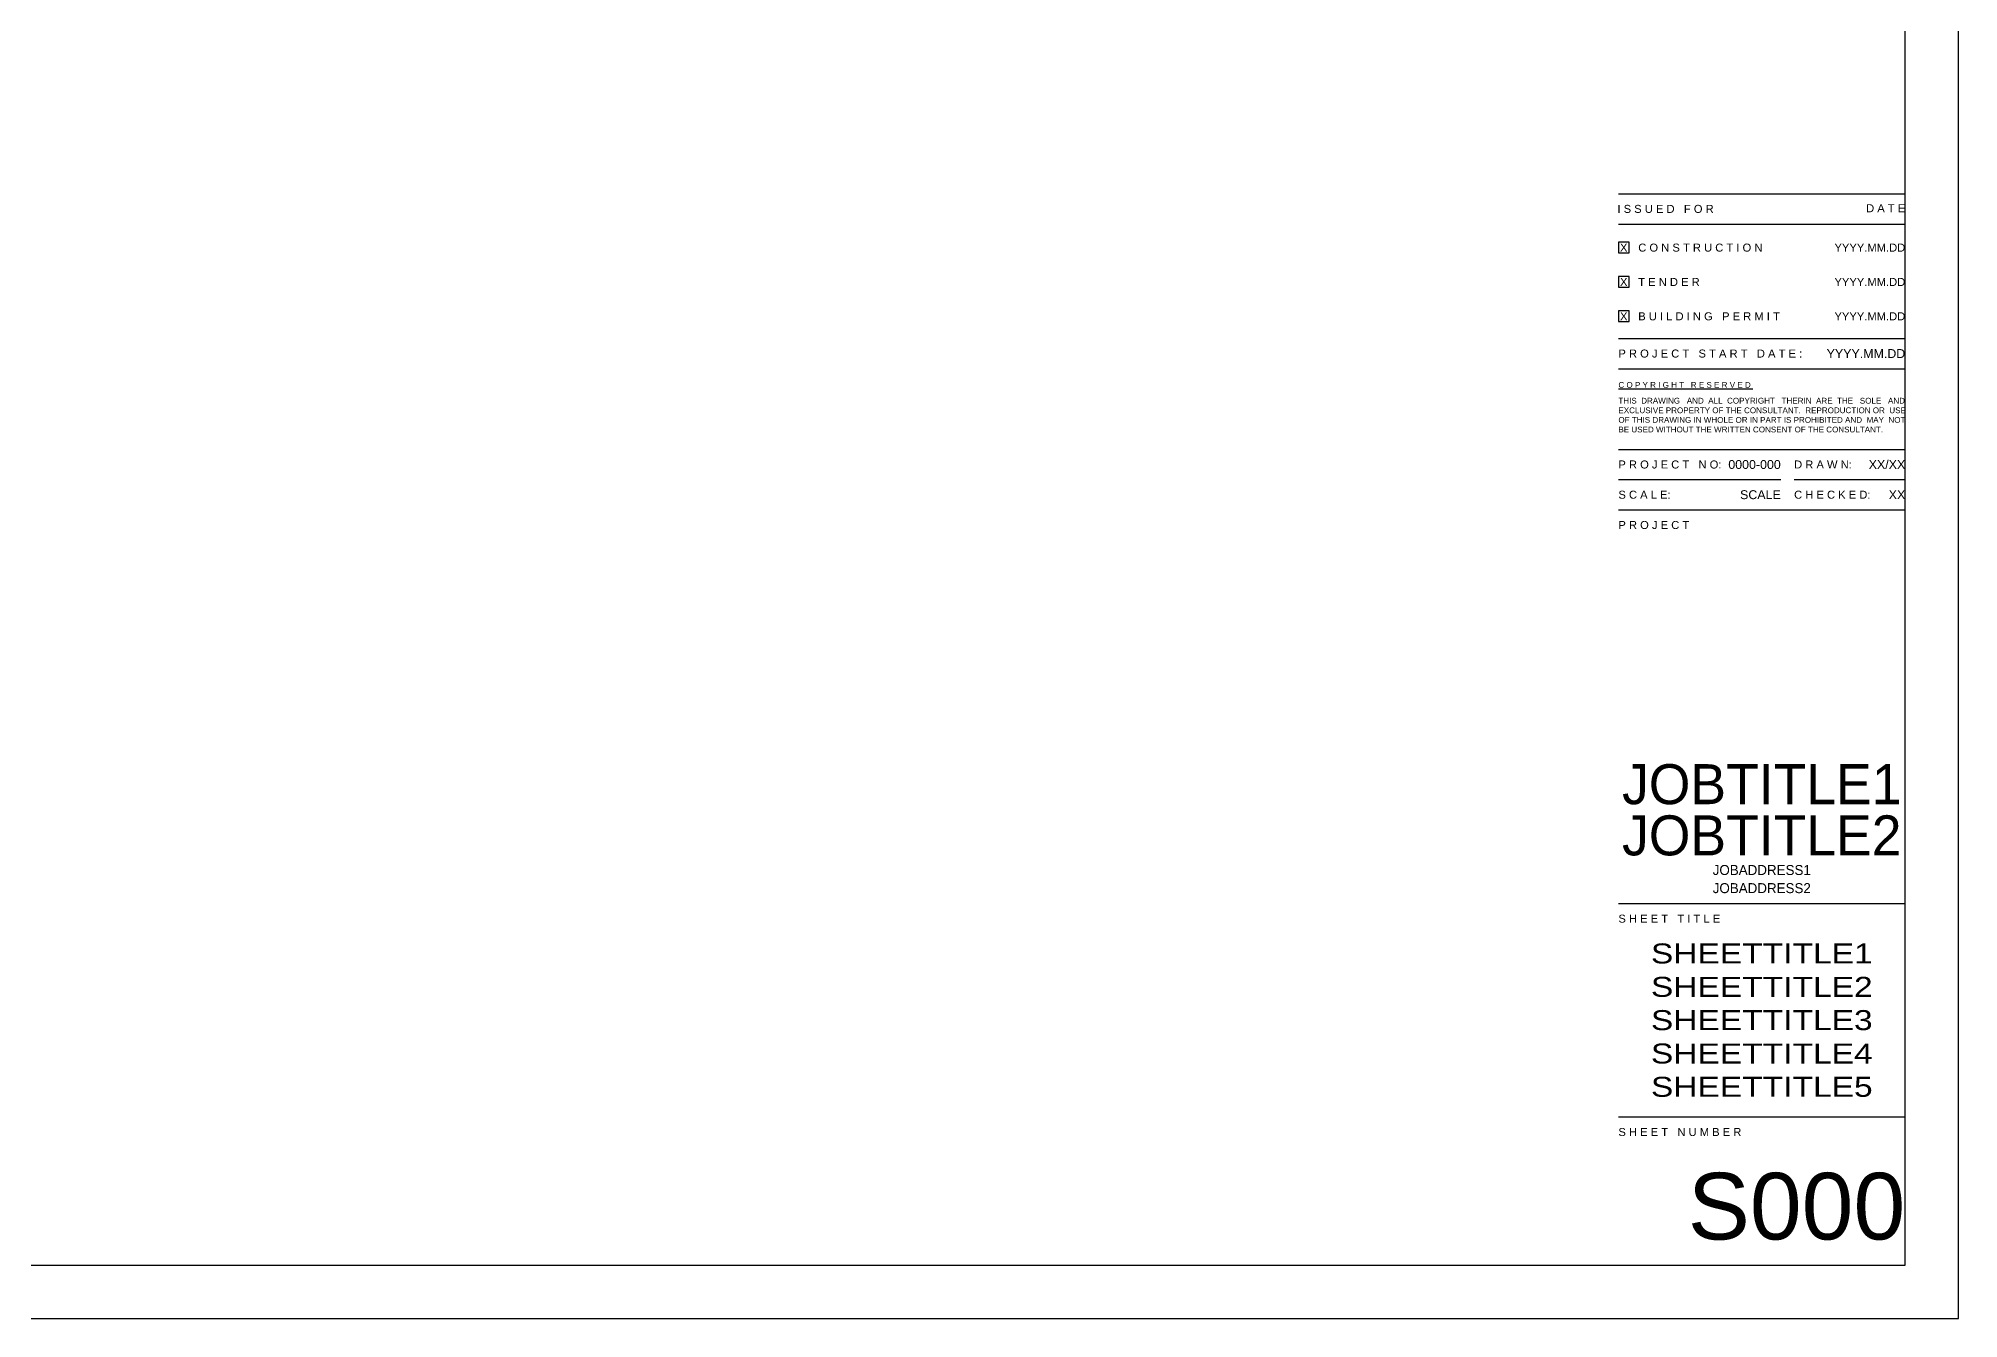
# Model space of a CAD drawing. Extents: x 0 to 36, y 0 to 24.
# Drawn here: x 18 to 36, y 0 to 12 of the extents above; entities that cross this region are included whole.
import ezdxf
from ezdxf.enums import TextEntityAlignment as Align

# ---------------------------------------------------------------- set-up
doc = ezdxf.new("R2010")
doc.units = 0
doc.header["$LTSCALE"] = 0.375
doc.header["$MEASUREMENT"] = 0
doc.layers.get('0').update_dxf_attribs({"linetype": 'CONTINUOUS'})
doc.layers.get('DEFPOINTS').update_dxf_attribs({"linetype": 'CONTINUOUS'})
for name, color, linetype in [('BDR-25', 4, 'CONTINUOUS'), ('BDR-35', 2, 'CONTINUOUS'), ('BDR-50', 5, 'CONTINUOUS')]:
    doc.layers.add(name, color=color, linetype=linetype)
doc.styles.add('Arial', font='ARIAL.TTF')
doc.styles.add('title', font='')
doc.styles.get('title').set_extended_font_data('Californian FB')

msp = doc.modelspace()

# ---------------------------------------------------------------- linework, layer by layer
msp.add_lwpolyline([(0, 0), (36, 0), (36, 24), (0, 24)], close=True)
at = {"layer": 'BDR-50'}
for p, q in [((32.811, 10.543), (35.5, 10.543)), ((32.811, 10.26), (35.5, 10.26)), ((32.811, 9.187), (35.5, 9.187)), ((32.811, 9.187), (35.5, 9.187)), ((32.811, 8.904), (35.5, 8.904)), ((32.811, 8.148), (35.5, 8.148)), ((32.811, 7.865), (34.333, 7.865)), ((34.458, 7.865), (35.5, 7.865)), ((32.811, 7.581), (35.5, 7.581)), ((32.811, 3.891), (35.5, 3.891)), ((32.811, 1.891), (35.5, 1.891)), ((32.811, 0.5), (35.5, 0.5))]:
    msp.add_line(p, q, dxfattribs=at)
for points in [[(32.811, 9.989), (32.911, 9.989), (32.911, 10.089), (32.811, 10.089)], [(32.811, 9.667), (32.911, 9.667), (32.911, 9.767), (32.811, 9.767)], [(32.811, 9.345), (32.911, 9.345), (32.911, 9.445), (32.811, 9.445)]]:
    msp.add_lwpolyline(points, close=True, dxfattribs=at)
at = {"layer": 'DEFPOINTS'}
msp.add_lwpolyline([(1.25, 0.5), (35.5, 0.5), (35.5, 23.5), (1.25, 23.5)], close=True, dxfattribs=at)

# ---------------------------------------------------------------- texts
at = {"layer": 'BDR-25', "style": 'Arial'}
for text, p in [('', (32.861, 10.039)), ('', (32.861, 9.717)), ('X', (32.861, 9.395))]:
    msp.add_attdef('X', text=text, height=0.075, dxfattribs=at).set_placement(p, align=Align.MIDDLE_CENTER)
for tag, text, height, p in [('YYYY.MM.DD', '', 0.075, (35.5, 10.039)), ('YYYY.MM.DD', '', 0.075, (35.5, 9.717)), ('YYYY.MM.DD', 'YYYY.MM.DD', 0.075, (35.5, 9.395)), ('YYYY.MM.DD', 'YYYY.MM.DD', 0.0833, (35.5, 9.046)), ('0000-000', '0000-000', 0.0833, (34.333, 8.006)), ('XX/XX', 'XX', 0.0833, (35.5, 8.006)), ('SCALE', 'AS SHOWN', 0.0833, (34.333, 7.723)), ('XX', '', 0.0833, (35.5, 7.723)), ('S000', 'S000', 0.625, (35.5, 1.054))]:
    msp.add_attdef(tag, text=text, height=height, dxfattribs=at).set_placement(p, align=Align.MIDDLE_RIGHT)
at = {"layer": 'BDR-25', "style": 'title'}
for tag, text, p in [('JOBADDRESS1', 'JOBADDRESS1', (34.155, 4.158)), ('JOBADDRESS2', 'JOBADDRESS2', (34.155, 3.988))]:
    msp.add_attdef(tag, text=text, height=0.09375, dxfattribs=at).set_placement(p, align=Align.CENTER)
at = {"layer": 'BDR-25', "style": 'Arial', "width": 1.2}
for tag, text, p in [('SHEETTITLE1', 'SHEETTITLE1', (34.155, 3.329)), ('SHEETTITLE2', 'SHEETTITLE2', (34.155, 3.016)), ('SHEETTITLE3', 'SHEETTITLE3', (34.155, 2.704)), ('SHEETTITLE4', 'SHEETTITLE4', (34.155, 2.391)), ('SHEETTITLE5', 'SHEETTITLE5', (34.155, 2.079))]:
    msp.add_attdef(tag, text=text, height=0.1875, dxfattribs=at).set_placement(p, align=Align.CENTER)
at = {"layer": 'BDR-35', "style": 'Arial'}
for s, p in [('I S S U E D   F O R', (32.802, 10.402)), ('C O N S T R U C T I O N', (32.997, 10.039)), ('T E N D E R', (32.997, 9.717)), ('B U I L D I N G   P E R M I T', (32.997, 9.395)), ('P R O J E C T   S T A R T   D A T E :', (32.811, 9.046)), ('P R O J E C T   N O:', (32.811, 8.006)), ('D R A W N:', (34.458, 8.006)), ('S C A L E:', (32.811, 7.723)), ('C H E C K E D:', (34.458, 7.723)), ('P R O J E C T', (32.811, 7.439)), ('S H E E T   T I T L E', (32.811, 3.749)), ('S H E E T   N U M B E R', (32.811, 1.749))]:
    msp.add_text(s, height=0.075, dxfattribs=at).set_placement(p, align=Align.MIDDLE_LEFT)
msp.add_text('D A T E', height=0.075, dxfattribs=at).set_placement((35.5, 10.408), align=Align.MIDDLE_RIGHT)
msp.add_text('%%UC O P Y R I G H T   R E S E R V E D ', height=0.054, dxfattribs=at).set_placement((32.811, 8.725))
at = {"layer": 'BDR-35', "insert": (32.811, 8.631), "char_height": 0.054, "width": 2.68945, "attachment_point": 1, "style": 'Arial'}
msp.add_mtext('THIS  DRAWING   AND  ALL  COPYRIGHT   THERIN  ARE  THE   SOLE   AND EXCLUSIVE PROPERTY OF THE CONSULTANT.  REPRODUCTION OR  USE OF THIS DRAWING IN WHOLE OR IN PART IS PROHIBITED AND  MAY  NOT \\PBE USED WITHOUT THE WRITTEN CONSENT OF THE CONSULTANT.', dxfattribs=at)
at = {"layer": 'BDR-50', "style": 'title'}
for tag, text, p in [('JOBTITLE1', 'JOBTITLE1', (34.155, 4.822)), ('JOBTITLE2', 'JOBTITLE2', (34.155, 4.342))]:
    msp.add_attdef(tag, text=text, height=0.375, dxfattribs=at).set_placement(p, align=Align.CENTER)

doc.saveas('drawing.dxf')
